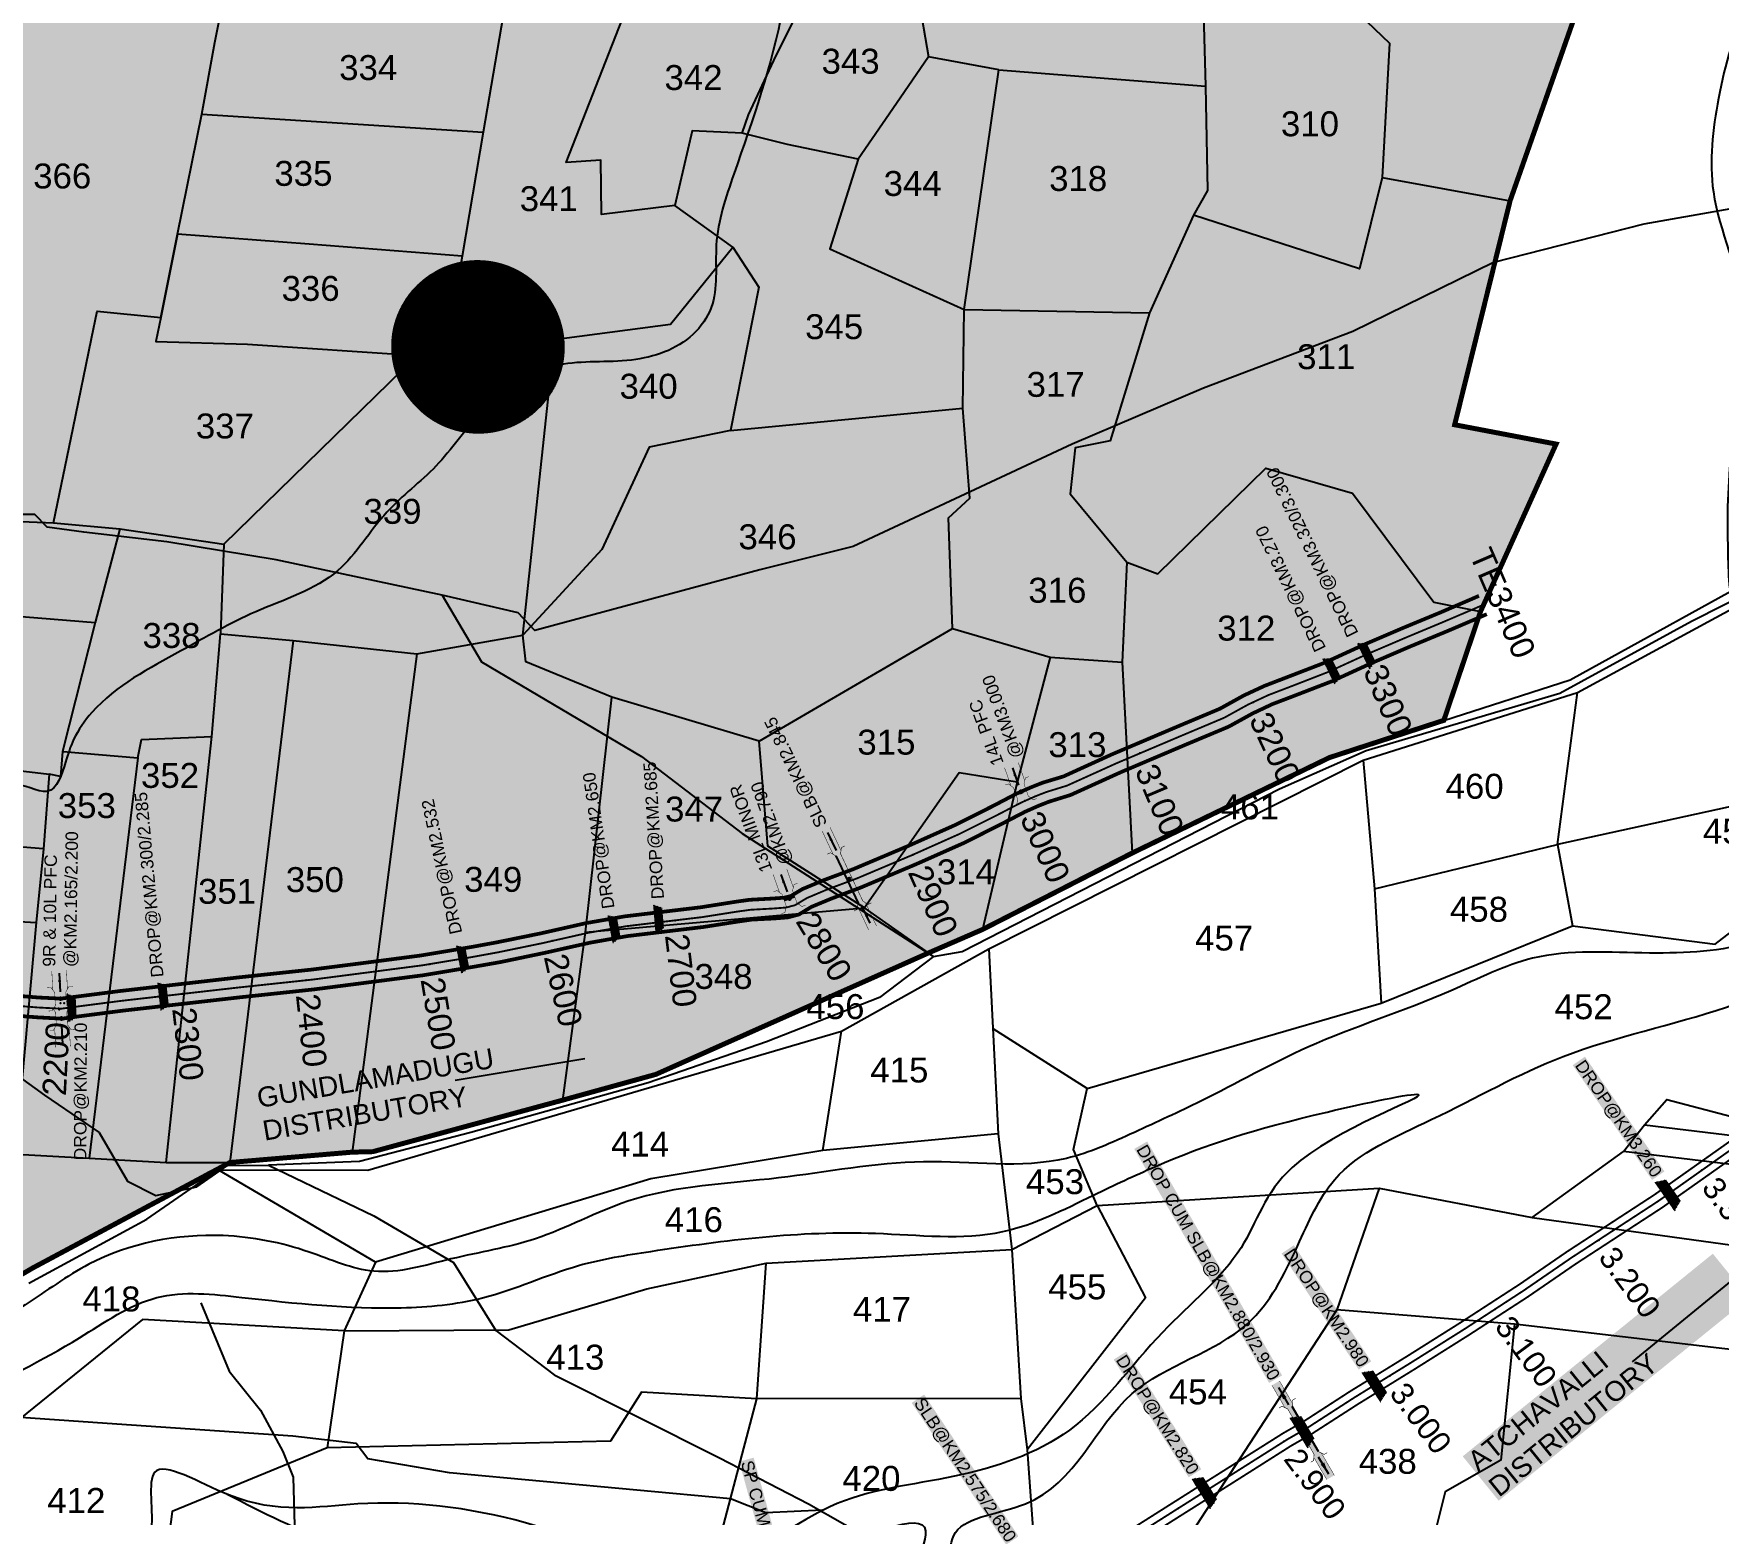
# Model space of a CAD drawing. Header units: inches. Extents: x 200003 to 248779, y 1594258 to 1607376.
# Drawn here: x 205901 to 207252, y 1600941 to 1602129 of the extents above; entities that cross this region are included whole.
import ezdxf
from ezdxf.enums import TextEntityAlignment as Align

# ---------------------------------------------------------------- set-up
doc = ezdxf.new("R2010")
doc.units = ezdxf.units.IN
doc.header["$LTSCALE"] = 15
doc.header["$MEASUREMENT"] = 0
doc.linetypes.add('ACAD_ISO02W100', pattern=[15, 12, -3])
doc.linetypes.add('HIDDEN2', pattern=[0.1875, 0.125, -0.0625])
for name, color, linetype in [('CANAL1', 7, 'Continuous'), ('CSMark', 72, 'Continuous'), ('PLOTS', 7, 'Continuous'), ('PLOTS NO', 7, 'Continuous'), ('RE REMARKS', 7, 'Continuous'), ('ROADS', 1, 'Continuous'), ('STREAMS', 4, 'Continuous'), ('STRUCTURE', 5, 'Continuous'), ('text2', 7, 'Continuous'), ('WUA-14', 3, 'Continuous')]:
    doc.layers.add(name, color=color, linetype=linetype)
doc.styles.get("Standard").update_dxf_attribs({"font": 'arial.ttf'})
doc.dimstyles.get("Standard").update_dxf_attribs({"dimtxt": 0.18, "dimasz": 0.18, "dimexe": 0.18, "dimexo": 0.0625, "dimgap": 0.09, "dimtad": 0, "dimtih": 1, "dimtoh": 1, "dimdec": 4, "dimzin": 0, "dimdsep": 46, "dimtxsty": 'Standard', "dimcen": 0.09, "dimadec": 0, "dimazin": 0, "dimtfac": 1, "dimtdec": 4, "dimtofl": 0, "dimtmove": 0, "dimatfit": 3, "dimfxl": 1, "dimtolj": 1, "dimtzin": 0, "dimarcsym": 0})

# ---------------------------------------------------------------- blocks, each defined once
blk = doc.blocks.new('DROP')
h = blk.add_hatch()
h.set_pattern_fill('ANSI31', color=1, scale=10, angle=45)
h.set_pattern_definition([(90, (-324.4107, -25.7687), (-1.25, 0), [])])
h.paths.add_polyline_path([(-9.9, -4.3), (-13.8, 4.1), (13.8, 4.1), (10.2, -4.3)])
at = {"layer": 'STRUCTURE', "color": 5, "const_width": 0.49}
blk.add_lwpolyline([(-9.9, -4.3), (-13.8, 4.1), (13.8, 4.1), (10.2, -4.3), (-9.9, -4.3)], dxfattribs=at)
at = {"layer": 'STRUCTURE', "color": 5}
blk.add_circle((0, 0), 1.33, dxfattribs=at)
blk = doc.blocks.new('OT')
at = {"layer": 'STRUCTURE', "color": 190}
for points, const_width in [([(769775.2, 1706601.8), (769775.2, 1706597.8), (769769.2, 1706593.8), (769761.8, 1706593.8), (769754.4, 1706593.8), (769748.4, 1706597.8), (769748.4, 1706601.8)], 0.5), ([(769751.4, 1706595.8), (769729.4, 1706595.8)], 0.5), ([(769761.8, 1706593.8), (769761.8, 1706581)], 2.5), ([(769751.4, 1706579), (769729.4, 1706579)], 0.5), ([(769748.4, 1706573), (769748.4, 1706577), (769754.4, 1706581), (769761.8, 1706581), (769761.8, 1706581), (769761.8, 1706581), (769769.2, 1706581), (769775.2, 1706577), (769775.2, 1706573)], 0.5)]:
    blk.add_lwpolyline(points, dxfattribs=dict(at, const_width=const_width))
at = {"layer": 'STRUCTURE', "color": 0}
blk.add_circle((769761.8, 1706587.4), 1.87, dxfattribs=at)
blk.add_leader([(769732.6, 1706587.4), (769753.8, 1706587.4)], dimstyle='Standard', override={"dimasz": 10, "dimgap": 0.09, "dimtad": 0}, dxfattribs=at)
blk = doc.blocks.new('SLB')
at = {"layer": 'STRUCTURE'}
h = blk.add_hatch(dxfattribs=at)
h.set_pattern_fill('DOTS', color=6, scale=20, angle=320.3722, style=0)
h.set_pattern_definition([(320.372247934, (-159.4327, -72.9564), (1.2786241598, 0.5641323054), [0, -1.25])])
h.paths.add_polyline_path([(769699.5, 1706871.1), (769699.5, 1706861.1), (769729.1, 1706861.1), (769732.1, 1706863.1), (769792.1, 1706863.1), (769795.1, 1706861.1), (769824.7, 1706861.1), (769824.7, 1706871.1), (769795.1, 1706871.1), (769792.1, 1706869.1), (769732.1, 1706869.1), (769729.1, 1706871.1)])
at = {"layer": 'STRUCTURE', "color": 6, "linetype": 'ACAD_ISO02W100', "ltscale": 0.5, "const_width": 0.5}
for points in [[(769699.5, 1706871.1), (769729.1, 1706871.1)], [(769795.1, 1706871.1), (769824.7, 1706871.1)], [(769699.5, 1706861.1), (769729.1, 1706861.1)], [(769795.1, 1706861.1), (769824.7, 1706861.1)]]:
    blk.add_lwpolyline(points, dxfattribs=at)
at = {"layer": 'STRUCTURE', "color": 6, "const_width": 0.628}
for points in [[(769726.1, 1706877.1), (769726.1, 1706873.1), (769732.1, 1706869.1), (769792.1, 1706869.1), (769798.1, 1706873.1), (769798.1, 1706877.1)], [(769726.1, 1706855.1), (769726.1, 1706859.1), (769732.1, 1706863.1), (769792.1, 1706863.1), (769798.1, 1706859.1), (769798.1, 1706855.1)]]:
    blk.add_lwpolyline(points, dxfattribs=at)
at = {"layer": 'STRUCTURE', "color": 6}
blk.add_lwpolyline([(769732.1, 1706863.1), (769792.1, 1706863.1)], dxfattribs=at)
blk.add_lwpolyline([(769732.1, 1706863.1), (769792.1, 1706863.1)], dxfattribs=at)
at = {"layer": 'STRUCTURE', "color": 0}
blk.add_circle((769762.1, 1706866.1), 1.24, dxfattribs=at)
for points in [[(769703.8, 1706866), (769726.7, 1706866)], [(769818.6, 1706865.8), (769795.7, 1706865.8)]]:
    blk.add_leader(points, dimstyle='Standard', override={"dimasz": 10, "dimgap": 0.09, "dimtad": 0}, dxfattribs=at)
blk = doc.blocks.new('1SLB')
at = {"layer": 'STRUCTURE'}
h = blk.add_hatch(dxfattribs=at)
h.set_pattern_fill('DOTS', color=6, scale=14, angle=320.3722, style=0)
h.set_pattern_definition([(320.372247934, (-538945.0768, -1194857.3203), (0.89503691186, 0.39489261377), [0, -0.875])])
h.paths.add_polyline_path([(-43.8, 3.5), (-43.8, -3.5), (-23.1, -3.5), (-21, -2.1), (21, -2.1), (23.1, -3.5), (43.8, -3.5), (43.8, 3.5), (23.1, 3.5), (21, 2.1), (-21, 2.1), (-23.1, 3.5)])
at = {"layer": 'STRUCTURE', "color": 6, "linetype": 'ACAD_ISO02W100', "ltscale": 0.5, "const_width": 0.35}
for points in [[(-43.8, 3.5), (-23.1, 3.5)], [(23.1, 3.5), (43.8, 3.5)], [(-43.8, -3.5), (-23.1, -3.5)], [(23.1, -3.5), (43.8, -3.5)]]:
    blk.add_lwpolyline(points, dxfattribs=at)
at = {"layer": 'STRUCTURE', "color": 6, "const_width": 0.44}
for points in [[(-25.2, 7.7), (-25.2, 4.9), (-21, 2.1), (21, 2.1), (25.2, 4.9), (25.2, 7.7)], [(-25.2, -7.7), (-25.2, -4.9), (-21, -2.1), (21, -2.1), (25.2, -4.9), (25.2, -7.7)]]:
    blk.add_lwpolyline(points, dxfattribs=at)
at = {"layer": 'STRUCTURE', "color": 6}
blk.add_lwpolyline([(-21, -2.1), (21, -2.1)], dxfattribs=at)
blk.add_lwpolyline([(-21, -2.1), (21, -2.1)], dxfattribs=at)
at = {"layer": 'STRUCTURE', "color": 0}
blk.add_circle((0, 0), 0.871, dxfattribs=at)
for points in [[(-40.8, 0), (-24.8, 0)], [(39.6, -0.2), (23.5, -0.2)]]:
    blk.add_leader(points, dimstyle='Standard', override={"dimasz": 10, "dimgap": 0.09, "dimtad": 0}, dxfattribs=at)

msp = doc.modelspace()

# ---------------------------------------------------------------- hatches: boundary and pattern name
at = {"layer": 'PLOTS NO', "true_color": 0xa953a0}
h = msp.add_hatch(dxfattribs=at)
h.set_pattern_fill('ANSI31', color=215)
h.set_pattern_definition([(45, (0, 0), (-0.088388347648, 0.088388347648), [])])
h.paths.add_polyline_path([(205229.5, 1601130.8), (205244.8, 1601204.1), (205250.6, 1601243.8), (205258.6, 1601295.7), (205265.1, 1601319.7), (205287.1, 1601336), (205320.6, 1601354.6), (205345, 1601365.4), (205364.7, 1601372.4), (205395, 1601361.9), (205437.4, 1601349), (205432.5, 1601338.9), (205489.4, 1601345.6), (205495.9, 1601423.2), (205515.7, 1601510.9), (205402.2, 1601546.9), (205404.7, 1601582.8), (205405.3, 1601605.7), (205405.4, 1601625.9), (205399.6, 1601627.2), (205308.8, 1601647.1), (205382, 1601932.3), (205404.1, 1602012.4), (205424.3, 1602033), (205429.5, 1602045), (205437.8, 1602055), (205449.5, 1602066.2), (205455.5, 1602078.2), (205459.4, 1602096.2), (205466.5, 1602112.2), (205476.9, 1602127.4), (205487.5, 1602142.2), (205492.2, 1602155.8), (205500.9, 1602180.6), (205515.6, 1602200.4), (205559.5, 1602216.4), (205605, 1602223.5), (205654, 1602238.3), (205695.9, 1602226.1), (205751.8, 1602239.6), (205781.7, 1602242.7), (205834.3, 1602273.6), (205919.9, 1602314.3), (206080.1, 1602316.4), (206085.6, 1602330.4), (206180.1, 1602332.4), (206213.2, 1602384), (206237.7, 1602424.7), (206195.4, 1602462.3), (206185.3, 1602547.2), (206223, 1602601.3), (206238.3, 1602606.2), (206297.1, 1602599.3), (206290.6, 1602432.2), (206426.1, 1602422.9), (206446.6, 1602472.7), (206503.4, 1602469.4), (206646.8, 1602512.6), (206655.5, 1602511.3), (206647.1, 1602383.4), (206556.3, 1602324.2), (206603.6, 1602256.1), (206803.1, 1602344), (206884.9, 1602475), (207049.3, 1602480), (207100.5, 1602471.2), (207249.8, 1602458.4), (207249.8, 1602376.6), (207243.4, 1602375.5), (207182.8, 1602339.2), (207168.7, 1602232.7), (207085.3, 1601994.9), (207040.8, 1601815.1), (207122.2, 1601799.6), (207061.6, 1601665.3), (207032.1, 1601577.9), (206940.5, 1601548.1), (206782, 1601471.4), (206662, 1601410.1), (206618.7, 1601391.3), (206399.8, 1601293.8), (206325.3, 1601273.2), (206172.8, 1601231.8), (206156.2, 1601231.4), (206058.1, 1601223.1), (205899.9, 1601138.5), (205774.2, 1601065.1), (205579.3, 1601075.1), (205441.1, 1601082.3), (205275.2, 1601121.9)])
at = {"layer": 'text2'}
h = msp.add_hatch(dxfattribs=at)
h.set_pattern_fill('ANSI31', color=5)
h.set_pattern_definition([(45, (15393.72327, -10800.95875), (-0.088388347648, 0.088388347648), [])])
edge = h.paths.add_edge_path()
edge.add_arc((206257.2, 1601877.7), 69.1, 0, 360)
h.paths.add_polyline_path([(206178.5, 1601846.6), (206335.8, 1601846.6), (206335.8, 1601908.7), (206178.5, 1601908.7)], flags=9)

# ---------------------------------------------------------------- linework, layer by layer
at = {"layer": 'CANAL1', "color": 200}
for points, const_width in [([(205790.7, 1601364.8), (205904.2, 1601355.5), (205922.3, 1601354.6), (205936.5, 1601356.4), (205969.9, 1601360.7), (206063.8, 1601371.5), (206123.7, 1601377.9), (206164.5, 1601383.1), (206211.2, 1601389.2), (206251.7, 1601396), (206271.9, 1601399.7), (206307.2, 1601406.9), (206343.9, 1601415.2), (206374.8, 1601420.6), (206435.9, 1601427.9), (206463.7, 1601432.3), (206475.1, 1601433.9), (206493.4, 1601434.9), (206503.1, 1601435.6), (206508.3, 1601437), (206517.4, 1601442.5), (206534.7, 1601449.7), (206558.5, 1601458.6), (206602.3, 1601477.1), (206640.4, 1601494.1), (206670.4, 1601509.2), (206689.3, 1601519.1), (206701.2, 1601524.3), (206710.3, 1601527.9), (206726.9, 1601532.9), (206766, 1601550.7), (206818.1, 1601572.8), (206852.4, 1601587.2), (206871.5, 1601597.8), (206888.3, 1601605.6), (206908.1, 1601613.2), (206936.1, 1601624), (206967.3, 1601638.3), (206999, 1601651.9), (207029.2, 1601664.4), (207052.5, 1601674.4), (207060.3, 1601677.8)], 3), ([(205789.3, 1601348.9), (205903.1, 1601339.6), (205923, 1601338.5), (205938.6, 1601340.6), (205971.8, 1601344.9), (206065.6, 1601355.6), (206125.5, 1601362), (206166.6, 1601367.3), (206213.5, 1601373.4), (206254.5, 1601380.3), (206275, 1601383.9), (206310.5, 1601391.3), (206347.1, 1601399.5), (206377.1, 1601404.8), (206438.1, 1601412.1), (206466.1, 1601416.5), (206476.6, 1601418), (206494.5, 1601418.9), (206505.8, 1601419.8), (206514.6, 1601422.1), (206524.6, 1601428.2), (206540.5, 1601434.8), (206564.4, 1601443.8), (206608.7, 1601462.5), (206647.2, 1601479.6), (206677.7, 1601495), (206696.2, 1601504.6), (206707.3, 1601509.5), (206715.5, 1601512.7), (206732.6, 1601518), (206772.5, 1601536.1), (206824.3, 1601558.1), (206859.4, 1601572.8), (206878.8, 1601583.5), (206894.5, 1601590.9), (206913.9, 1601598.3), (206942.4, 1601609.3), (206973.8, 1601623.7), (207005.2, 1601637.2), (207035.4, 1601649.7), (207058.8, 1601659.7), (207066.6, 1601663.1)], 3), ([(206775.5, 1600925.2), (206844.7, 1600969), (206903.4, 1601006), (206918.8, 1601014.8), (206956.8, 1601039.4), (207002.1, 1601067.3), (207046.1, 1601095), (207093.1, 1601125.5), (207130.9, 1601151.5), (207200.9, 1601197.1), (207297.4, 1601265.4)], 1.5), ([(206781.9, 1600915.1), (206851.2, 1600958.8), (206909.6, 1600995.8), (206925, 1601004.6), (206963.2, 1601029.2), (207008.4, 1601057.1), (207052.6, 1601084.9), (207099.8, 1601115.5), (207137.6, 1601141.5), (207207.7, 1601187.2), (207304.3, 1601255.5)], 1.5)]:
    msp.add_lwpolyline(points, dxfattribs=dict(at, const_width=const_width))
at = {"layer": 'CANAL1', "color": 1, "linetype": 'HIDDEN2', "ltscale": 4, "const_width": 1.5}
for points in [[(205790, 1601356.9), (205903.6, 1601347.5), (205922.6, 1601346.5), (205937.5, 1601348.5), (205970.8, 1601352.8), (206064.7, 1601363.5), (206124.6, 1601369.9), (206165.6, 1601375.2), (206212.3, 1601381.3), (206253.1, 1601388.1), (206273.4, 1601391.8), (206308.8, 1601399.1), (206345.5, 1601407.4), (206376, 1601412.7), (206437, 1601420), (206464.9, 1601424.4), (206475.9, 1601425.9), (206494, 1601426.9), (206504.4, 1601427.7), (206511.5, 1601429.6), (206521, 1601435.3), (206537.6, 1601442.3), (206561.5, 1601451.2), (206605.5, 1601469.8), (206643.8, 1601486.9), (206674.1, 1601502.1), (206692.8, 1601511.8), (206704.2, 1601516.9), (206712.9, 1601520.3), (206729.7, 1601525.5), (206769.3, 1601543.4), (206821.2, 1601565.4), (206855.9, 1601580), (206875.1, 1601590.6), (206891.4, 1601598.2), (206911, 1601605.7), (206939.3, 1601616.7), (206970.5, 1601631), (207002.1, 1601644.5), (207032.3, 1601657.1), (207055.7, 1601667.1), (207063.5, 1601670.5)], [(206778.7, 1600920.1), (206848, 1600963.9), (206906.5, 1601000.9), (206921.9, 1601009.7), (206960, 1601034.3), (207005.3, 1601062.2), (207049.4, 1601089.9), (207096.4, 1601120.5), (207134.2, 1601146.5), (207204.3, 1601192.2), (207300.8, 1601260.5)]]:
    msp.add_lwpolyline(points, dxfattribs=at)
at = {"layer": 'PLOTS'}
for points in [[(206777.8, 1601704.9), (206802.5, 1601695.5), (206889.3, 1601780.2), (206958.9, 1601760.1), (207024.1, 1601672.7), (207061.6, 1601665.3), (207122.2, 1601799.6), (207040.8, 1601815.1), (207085.3, 1601994.9), (207168.7, 1602232.7), (207182.8, 1602339.2), (207243.4, 1602375.5), (207249.8, 1602376.6), (207249.8, 1602458.4), (207100.5, 1602471.2), (207049.3, 1602480), (206884.9, 1602475), (206809.1, 1602498.4), (206803.9, 1602500.7)], [(206803.1, 1602344), (206832, 1602269.4), (206838.2, 1602183.5), (206840.8, 1602086.8), (206842.4, 1602003.1), (206831.2, 1601983.3), (206796, 1601905), (206764.4, 1601802.1), (206736.4, 1601796.6), (206732.4, 1601759.7), (206777.8, 1601704.9), (206774, 1601624.6), (206782, 1601471.4), (206940.5, 1601548.1), (207032.1, 1601577.9), (207133.4, 1601610.3), (207301.1, 1601702.9)], [(206035.5, 1602064.2), (206045.8, 1602121.9), (206053.3, 1602159.7), (206277.2, 1602143.5), (206277.3, 1602211.8), (206282.9, 1602238), (206072, 1602249.3), (206062, 1602212.5), (206126.4, 1602211.9), (206187.7, 1602211.3), (206256.3, 1602211.8), (206277.3, 1602211.8), (206319.1, 1602226.7), (206354.1, 1602229.7), (206404, 1602267.8), (206447.2, 1602264.3), (206435.6, 1602226.6), (206373, 1602140.7)], [(206603.6, 1602256.1), (206598.7, 1602220.9), (206610.2, 1602158.7), (206618.7, 1602110.3), (206592.9, 1602072.9), (206562.2, 1602028.2), (206505.4, 1602039.9), (206469, 1602049.1), (206474.2, 1602063.9), (206494.6, 1602107.5), (206511, 1602140.9)], [(206945.6, 1602162.6), (206988.6, 1602121.2), (206982.7, 1602013.5), (206964.4, 1601940.2), (206831.2, 1601983.3)], [(205812.1, 1601740.7), (205916.6, 1601736.3), (205932.2, 1601812.6), (205946.9, 1601884.3), (205951.4, 1601906.3), (206002.6, 1601901.2), (205998.7, 1601881.9), (206072.2, 1601879.8), (206208.4, 1601870.7), (206231, 1601871.9), (206411.6, 1601895.9), (206461.5, 1601957.5), (206415, 1601991.1), (206356.1, 1601983.9), (206355.6, 1602027.3), (206327.9, 1602025.4), (206373, 1602140.7), (206277.2, 1602143.5), (206261.2, 1602049.9), (206244.5, 1601950.4), (206231, 1601871.9)], [(206675.1, 1602099.8), (206618.7, 1602110.3)], [(206482.6, 1601561.2), (206637.9, 1601651.6), (206634.7, 1601740.4), (206651.8, 1601756.3), (206646.1, 1601828.3), (206647.2, 1601907.5), (206675.1, 1602099.8), (206840.8, 1602086.8)], [(206244.5, 1601950.4), (206121.7, 1601959.9), (206016.1, 1601968.1), (206002.6, 1601901.2), (206016.1, 1601968.1), (206035.5, 1602064.2), (206261.2, 1602049.9)], [(206469, 1602049.1), (206429, 1602051), (206415, 1601991.1)], [(206562.2, 1602028.2), (206539.5, 1601956.2), (206647.2, 1601907.5), (206796, 1601905)], [(206982.7, 1602013.5), (207085.3, 1601994.9)], [(206461.5, 1601957.5), (206482.4, 1601925.4), (206459.8, 1601810.6), (206394.4, 1601797.1), (206356.4, 1601715), (206293.2, 1601646.2)], [(206053.2, 1601719.2), (206050.5, 1601647.3), (206108.7, 1601641.9), (206207.9, 1601631.2), (206293.2, 1601646.2), (206318.5, 1601882.9)], [(205969.6, 1601731.5), (206053.2, 1601719.2), (206208.4, 1601870.7)], [(206459.8, 1601810.6), (206646.1, 1601828.3)], [(205908.4, 1601474.9), (205744.3, 1601487.9), (205743.8, 1601512.9), (205745.5, 1601554.5), (205745.7, 1601572.5), (205745, 1601664), (205745.7, 1601673), (205747.3, 1601692.4), (205756, 1601741.3), (205762.7, 1601789.8), (205739.1, 1601796.2), (205745.8, 1601805)], [(205916.6, 1601736.3), (205969.6, 1601731.5), (205950, 1601656.4), (205923.6, 1601552.8), (205922, 1601532.8), (205913, 1601534.7), (205908.4, 1601474.9), (205902.5, 1601415.7), (205891.1, 1601287.9), (205882, 1601283.8), (205877.1, 1601230.4), (205945.1, 1601226.7), (206006.8, 1601223), (206058.1, 1601223.1), (206048.7, 1601217.2)], [(205896.7, 1601126.3), (205991.3, 1601177.7), (206048.7, 1601217.2), (206168.6, 1601217), (206548.7, 1601328.4), (206667, 1601394.6), (206967.5, 1601546), (207139.3, 1601600.3), (207317, 1601696.6)], [(205745.7, 1601673), (205950, 1601656.4)], [(207061.6, 1601665.3), (207032.1, 1601577.9)], [(206637.9, 1601651.6), (206716.2, 1601628.6), (206774, 1601624.6)], [(205924.1, 1601553), (205984.1, 1601547.8), (205987, 1601562.4), (206043.5, 1601565), (206050.5, 1601647.3)], [(206058.1, 1601223.1), (206156.2, 1601231.4), (206172.8, 1601231.8), (206325.3, 1601273.2), (206399.8, 1601293.8), (206618.7, 1601391.3), (206567.3, 1601427.5), (206489.6, 1601477), (206482.6, 1601561.2), (206364.4, 1601596.6), (206295.5, 1601624.9), (206293.2, 1601646.2)], [(206108.7, 1601641.9), (206058.1, 1601223.1)], [(206207.9, 1601631.2), (206156.2, 1601231.4)], [(206716.2, 1601628.6), (206689.7, 1601528.3), (206643.1, 1601535.9), (206567.3, 1601427.5)], [(206325.3, 1601273.2), (206343.3, 1601407.9), (206364.4, 1601596.6)], [(206745.9, 1601282.6), (206981.7, 1601350.9), (207135.3, 1601413), (207249.8, 1601398.4), (207367, 1601488.4), (207345.9, 1601527), (207123.2, 1601478.3), (207139.3, 1601600.3)], [(206006.8, 1601223), (206043.5, 1601565)], [(205745.5, 1601554.5), (205913, 1601534.7)], [(205984.1, 1601547.8), (205945.1, 1601226.7)], [(206967.5, 1601546), (206976.6, 1601442.6), (206981.7, 1601350.9)], [(206689.7, 1601528.3), (206662, 1601410.1), (206618.7, 1601391.3)], [(206976.6, 1601442.6), (207123.2, 1601478.3), (207135.3, 1601413)], [(206662, 1601410.1), (206782, 1601471.4)], [(205738.5, 1601425.2), (205902.5, 1601415.7)], [(206343.3, 1601407.9), (206567.3, 1601427.5)], [(207103.1, 1601178.9), (207176.2, 1601232), (207193.2, 1601253.3), (207211.1, 1601273.6), (207268, 1601258.6), (207290, 1601272.6), (207474.4, 1601408.2)], [(206667, 1601394.6), (206674.5, 1601246), (206685.4, 1601153.3), (206692.7, 1601033.7), (206697.7, 1600992.6), (206707.6, 1600855.6), (206723.8, 1600721.8), (206650.1, 1600548.2), (206630.2, 1600475.8), (206623.3, 1600454.7), (206535.8, 1600282.1), (206478, 1600167)], [(205310.9, 1601391.2), (205304.3, 1601341.4), (205275.2, 1601121.9), (205441.1, 1601082.3), (205579.3, 1601075.1), (205774.2, 1601065.1), (205899.9, 1601138.5), (206041.1, 1601215.6), (206058.1, 1601223.1)], [(206149.8, 1601088.1), (206281.9, 1601088.9), (206392.5, 1601121.8), (206488.3, 1601142.4), (206685.4, 1601153.3), (206753.8, 1601188.7), (206735, 1601233.5), (206745.9, 1601282.6), (206670.6, 1601330.3)], [(206533.9, 1601232.8), (206548.7, 1601328.4)], [(206674.5, 1601246), (206533.9, 1601232.8), (206395.9, 1601210.1), (206174.8, 1601143), (206048.7, 1601217.2)], [(207193.2, 1601253.3), (207555.8, 1601209.4)], [(207562, 1601185.4), (207176.2, 1601232)], [(206980.1, 1601202.5), (206946.2, 1601104.9), (206829.6, 1600925.8), (206723.8, 1600721.8)], [(206753.8, 1601188.7), (206980.1, 1601202.5), (207103.1, 1601178.9), (207383.8, 1601140.2), (207553, 1601121)], [(206753.8, 1601188.7), (206792.6, 1601114.5), (206697.7, 1600992.6)], [(206174.8, 1601143), (206149.8, 1601088.1), (205987.9, 1601097), (205818.8, 1600960.5)], [(206389.4, 1600633.5), (206420.1, 1600802.9), (206480.9, 1601033.4), (206488.3, 1601142.4)], [(207512.9, 1601043.5), (207088.9, 1601093.3), (206946.2, 1601104.9)], [(206149.8, 1601088.1), (206136.2, 1600994.2)], [(207088.9, 1601093.3), (207077.8, 1600984.3), (207033.3, 1600958.9), (207014.4, 1600883.8), (206950.7, 1600762.8), (206912.5, 1600699)], [(206692.7, 1601033.7), (206480.9, 1601033.4), (206388.3, 1601038.9), (206363.3, 1600999.4), (206136.2, 1600994.2), (206011.7, 1600943.1), (205993.2, 1600799.9), (205857.3, 1600684.6), (205834.1, 1600567.1)]]:
    msp.add_lwpolyline(points, dxfattribs=at)
at = {"layer": 'ROADS'}
for points in [[(207392.8, 1602011.4), (207192.6, 1601976.1), (207072, 1601945.2), (206959.1, 1601889.9), (206839.2, 1601844.5), (206733.9, 1601799.5), (206558.1, 1601717.4), (206483.2, 1601698.6), (206302.8, 1601649.9), (206289.2, 1601664.2), (206228.3, 1601678.3), (206095.1, 1601706.7), (206007.5, 1601721.2), (205940.9, 1601728.8), (205911.4, 1601732.9), (205901.4, 1601743), (205865.2, 1601743)], [(206228.3, 1601678.3), (206260, 1601624.8), (206388.2, 1601548.8), (206469, 1601487), (206622.7, 1601388.4), (206645.5, 1601392.4), (206900.3, 1601523), (206969.9, 1601553.6), (207125.1, 1601599.7), (207230.9, 1601657.4), (207362.1, 1601723.8), (207534.8, 1601762.6), (207884.5, 1601832.9), (207939, 1601844.3), (208106.3, 1601981.2)], [(206622.7, 1601388.4), (206579.4, 1601355.6), (206488.6, 1601319.9), (206393.7, 1601287.1), (206251.3, 1601247.1), (206161.9, 1601224), (206089, 1601221)], [(205832.5, 1601332.5), (205909.2, 1601277.2), (205953.2, 1601247.3), (205975.8, 1601208.2), (205998.5, 1601196.6), (206031.4, 1601203.6), (206056.1, 1601220.8), (206089, 1601221), (206173.5, 1601180.2), (206237.5, 1601142.8), (206271.3, 1601088.3), (206318.2, 1601052.7), (206450.9, 1600986), (206522.4, 1600949.3), (206668.2, 1600866.2)], [(206034.7, 1601110.6), (206057.4, 1601055.7), (206082.7, 1601024.4), (206100.5, 1600991.2), (206108.8, 1600970.6), (206110.4, 1600912.5), (206134.3, 1600822.5), (206165.5, 1600763.6), (206215.4, 1600660.8), (206253.9, 1600593.4), (206298.7, 1600544.5), (206373.3, 1600465.1), (206406.1, 1600431.3), (206425.4, 1600388.6), (206475.7, 1600334), (206528.9, 1600286), (206555.3, 1600256.2), (206668, 1600107.5), (206684.8, 1600083.3)], [(206533.5, 1600944), (206488.1, 1600941.9), (206459.8, 1600953.1), (206234.3, 1600974.2), (206168.7, 1600985.2), (206159.3, 1600997.7), (206108.5, 1601003.5), (205967.3, 1601013.1), (205839.9, 1601022), (205781.1, 1601022), (205741.7, 1601015.8), (205682, 1600957.5), (205620.9, 1600917.2), (205527.4, 1600861.1), (205495.3, 1600838), (205437.9, 1600787), (205395.9, 1600767.9), (205332, 1600742), (205185.8, 1600713.7), (205148.9, 1600707.3)]]:
    msp.add_lwpolyline(points, dxfattribs=at)
at = {"layer": 'STREAMS'}
msp.add_open_spline([(205405.1, 1602020.8), (205406.8, 1602022), (205417.1, 1602030.9), (205424.7, 1602053.5), (205451.8, 1602071.8), (205453.1, 1602111.3), (205494.7, 1602144.9), (205496.4, 1602204.4), (205544.4, 1602240.7), (205605.1, 1602245.6), (205676.8, 1602244), (205746.5, 1602255.4), (205804.7, 1602283.4), (205857, 1602303.1), (205902.6, 1602347.2), (205972.1, 1602353.6), (206039.5, 1602378.4), (206096.7, 1602382.3), (206140.7, 1602397.3), (206160.1, 1602443.7), (206166.4, 1602496.6), (206182.6, 1602549.2), (206192.2, 1602607.8), (206263.8, 1602619.5), (206330.7, 1602618.2), (206401.1, 1602609.3), (206475.7, 1602631.7), (206536, 1602624.6), (206608.1, 1602620.6), (206660.4, 1602672.9), (206666.7, 1602769.6), (206782.8, 1602786.9), (206841.6, 1602865.8), (206885.6, 1602964.3), (206975.7, 1602987.4), (207075.3, 1603043), (207195.3, 1603000.5), (207323.7, 1602989.3), (207407.3, 1602960.2), (207479.2, 1602930.2), (207456.4, 1602841.3), (207420.6, 1602770.1), (207414.6, 1602687.9), (207360, 1602626.8), (207250.6, 1602649.1), (207137.8, 1602652.9), (206990.5, 1602686.4), (206928.4, 1602590.6), (206842.4, 1602563.2), (206837.1, 1602497), (206822.6, 1602452.7), (206818.7, 1602416.3), (206812.7, 1602363.4), (206718.9, 1602334.9), (206639.4, 1602293.1), (206561.3, 1602254.8), (206510.4, 1602208.9), (206498.9, 1602119.8), (206471, 1602041.9), (206444.1, 1601963), (206451.4, 1601915.5), (206425.3, 1601878.2), (206378.6, 1601862.6), (206315.9, 1601869.8), (206259.7, 1601831.2), (206226.2, 1601780.1), (206179.4, 1601746.2), (206147.1, 1601688.7), (206078.7, 1601668), (206013.9, 1601630.2), (205958.8, 1601602.1), (205932.4, 1601564.7), (205925.7, 1601543), (205916, 1601510.6), (205882.8, 1601534.5), (205877.9, 1601515.7), (205875.9, 1601507.6)], degree=3, knots=[67.924069, 67.924069, 67.924069, 67.924069, 84.280917, 174.74873, 234.982302, 316.599832, 445.262259, 609.079715, 724.29822, 863.746027, 1062.014172, 1270.541591, 1387.781869, 1550.430334, 1690.684647, 1848.982297, 2059.479678, 2232.851487, 2283.467637, 2399.958627, 2575.421756, 2694.503273, 2825.174294, 2975.155576, 3167.026533, 3356.917512, 3497.578636, 3747.723747, 3811.385313, 4036.653137, 4211.330922, 4477.044423, 4764.327968, 4938.075265, 5264.356787, 5407.07892, 5787.473687, 6138.850524, 6386.87131, 6479.301235, 6674.148024, 6926.376782, 7134.828337, 7271.031554, 7486.65042, 7892.613012, 8202.217036, 8483.355739, 8670.99873, 8806.078015, 8940.06261, 9030.170699, 9083.671593, 9329.770698, 9634.394988, 9811.008315, 9986.195507, 10120.709067, 10470.871634, 10619.288974, 10745.66474, 10811.781252, 10946.369871, 11093.587643, 11280.000407, 11420.002193, 11556.21006, 11710.887697, 11896.504353, 12067.80119, 12286.624883, 12352.741394, 12401.305001, 12471.280516, 12538.7661, 12590.016864, 12590.016864, 12590.016864, 12590.016864], dxfattribs=at)
for points in [[(207756.1, 1602562.3), (207679, 1602551.6), (207600.3, 1602556.9), (207548.6, 1602561.7), (207520.8, 1602563.7), (207454.3, 1602556.6), (207423.2, 1602551.8), (207384.8, 1602536.6), (207332.3, 1602463.7), (207315.7, 1602410.7), (207322.2, 1602346.5), (207332.3, 1602306), (207332.9, 1602237), (207279.1, 1602154.8), (207252.5, 1602077), (207248.4, 1602002), (207273.2, 1601907.3), (207262.5, 1601790.1), (207260.1, 1601708.1), (207270.7, 1601654.3), (207287.9, 1601634.6), (207337.7, 1601568), (207360, 1601526.8), (207374.8, 1601504.8), (207336.1, 1601430.6), (207281.6, 1601400.4), (207197.1, 1601391.2), (207103.3, 1601387), (207037.8, 1601360.9), (206923, 1601315.6), (206837.1, 1601272.3), (206783.8, 1601247.3), (206729.3, 1601226.4), (206614.6, 1601223.6), (206498.3, 1601210.7), (206377.4, 1601192), (206303.2, 1601161.9), (206235.4, 1601145.7), (206173.5, 1601135.8), (206121.6, 1601151.2), (206052.6, 1601164.4), (205944.9, 1601141.5), (205893.8, 1601109), (205825.3, 1601065.6), (205783.3, 1601019.7), (205755.1, 1600955.3), (205735.9, 1600869.6), (205711.4, 1600768.1), (205679.7, 1600692.7), (205656.8, 1600654.8), (205590.1, 1600620), (205506.5, 1600588.5), (205390.5, 1600539.7), (205286.8, 1600496.1), (205203.7, 1600437.8), (205145.1, 1600407.6), (205100.5, 1600397.6)], [(205969.5, 1600290.7), (205998.5, 1600321.1), (206056.3, 1600340), (206093.5, 1600353.9), (206112.4, 1600365.5), (206149.7, 1600388.7), (206179.8, 1600399.1), (206265.8, 1600455.7), (206344.6, 1600522.7), (206419.2, 1600579.8), (206436.7, 1600640.2), (206469.4, 1600678.8), (206592, 1600762.9), (206639.3, 1600872), (206640.3, 1600926.1), (206696.4, 1600949.2), (206782, 1601037.6), (206874.8, 1601094), (206914.7, 1601156), (206944.5, 1601209.3), (207022, 1601257.5), (207127.9, 1601308.2), (207258.9, 1601347.8), (207334.5, 1601386.6), (207386, 1601424.4), (207417.2, 1601425.4), (207459.9, 1601399.2), (207477.1, 1601336.7), (207492.3, 1601315.4), (207519.1, 1601264.3), (207545.4, 1601243.6)], [(205702.1, 1600655.1), (205720.6, 1600717), (205730.7, 1600788.3), (205752.1, 1600834.8), (205779.6, 1600918.3), (205790.7, 1600977), (205845.2, 1601030.3), (205937.3, 1601082.4), (205999.4, 1601114.7), (206067.5, 1601114.9), (206195.5, 1601106.6), (206260.7, 1601114.5), (206337.8, 1601140.4), (206395.7, 1601151.8), (206576, 1601166.3), (206678.3, 1601167.7), (206751, 1601196.9), (206800.1, 1601219.7), (206938.5, 1601263.6), (207011.6, 1601277.7), (206910.5, 1601219.1), (206869.4, 1601154.7), (206806.5, 1601087), (206731.6, 1601008.3), (206639.5, 1600971.3), (206539.3, 1600946.8), (206464.3, 1600906.8), (206295.2, 1600934), (206160.6, 1600949.1), (206057, 1600956.4), (205997.7, 1600974.5), (205994.4, 1600925.1), (205972.9, 1600878.8), (205969.5, 1600827.7)], [(207526.1, 1601253.1), (207544.1, 1601220), (207550.9, 1601188.8), (207545.4, 1601161.8), (207545.1, 1601124.6), (207522.4, 1601089.5), (207511.7, 1601067.2), (207502.7, 1601051.4), (207473.1, 1601028.7), (207431.4, 1600978.8), (207411.7, 1600939), (207371.3, 1600888.7), (207327.5, 1600849), (207287.9, 1600828.8), (207239.7, 1600832.7), (207156.5, 1600846.6), (207094, 1600833), (207036.7, 1600794), (206970.3, 1600732.8), (206904.7, 1600700.9), (206849.2, 1600671.9), (206787, 1600625.4), (206753.8, 1600585.6), (206714, 1600553.4), (206692.1, 1600524.8), (206645.9, 1600498.1), (206614.5, 1600462.4), (206626.2, 1600451.2), (206612.5, 1600439.5), (206575.4, 1600427.4), (206536.1, 1600366), (206487.3, 1600315.5), (206451.1, 1600278.2), (206407.3, 1600240.3), (206359.3, 1600208.3), (206345.2, 1600204.9), (206316.8, 1600191.6)], [(206055.9, 1600957), (206142.7, 1600917.5), (206251.9, 1600890.8), (206321.2, 1600871.5), (206379.4, 1600861), (206440.4, 1600867.1), (206532.5, 1600905.8), (206616.2, 1600927.5), (206607.1, 1600892.9), (206603.2, 1600845.3), (206561.4, 1600769.4), (206500.3, 1600715.2), (206420.9, 1600641.7), (206370.9, 1600572.7), (206305, 1600511.8), (206285.4, 1600484.9), (206249.3, 1600464), (206209.8, 1600446.6), (206152.8, 1600415.7), (206115, 1600386.6), (206050, 1600354.8), (206007.5, 1600334.5), (205976.8, 1600324.7), (205968.4, 1600310.1), (205955.4, 1600292.6)]]:
    msp.add_spline(points, degree=3, dxfattribs=at)
at = {"layer": 'text2', "color": 2, "linetype": 'Continuous'}
for p in [(207063.5, 1601670.5), (206971.4, 1601631.4), (206879.3, 1601592.6), (206788.3, 1601551.5), (206696, 1601513.3), (206605.9, 1601470), (206513.9, 1601431), (206415.2, 1601417.4), (206316.7, 1601400.9), (206218.4, 1601382.3), (206119.3, 1601369.4), (206019.9, 1601358.4), (205920.6, 1601346.7), (207208, 1601205, 38), (206975, 1601049, 37), (206918, 1601011, 36), (206838, 1600964, 35)]:
    msp.add_point(p, dxfattribs=at)
at = {"layer": 'text2', "color": 3, "linetype": 'Continuous'}
for p in [(206969, 1601634, 34), (206941, 1601622, 33), (206555, 1601451, 32), (206507, 1601435, 31), (206366, 1601414, 29), (206402, 1601419, 30), (206244, 1601392, 28), (206004, 1601360, 27), (205921, 1601346, 25), (205922, 1601351, 24), (205925, 1601351, 26), (207239.2, 1601216.9), (207156.4, 1601160.9), (207073.2, 1601105.4), (206988.7, 1601052), (206903.8, 1600999.2), (206819.2, 1600945.8)]:
    msp.add_point(p, dxfattribs=at)
at = {"layer": 'WUA-14', "color": 17, "const_width": 4}
msp.add_lwpolyline([(207168.7, 1602232.7), (207085.3, 1601994.9), (207040.8, 1601815.1), (207122.2, 1601799.6), (207061.6, 1601665.3), (207032.1, 1601577.9), (206940.5, 1601548.1), (206782, 1601471.4), (206662, 1601410.1), (206618.7, 1601391.3), (206399.8, 1601293.8), (206325.3, 1601273.2), (206172.8, 1601231.8), (206156.2, 1601231.4), (206058.1, 1601223.1), (205899.9, 1601138.5), (205774.2, 1601065.1)], dxfattribs=at)
at = {"layer": 'WUA-14', "const_width": 3}
msp.add_lwpolyline([(207168.7, 1602232.7), (207085.3, 1601994.9), (207040.8, 1601815.1), (207122.2, 1601799.6), (207061.6, 1601665.3), (207032.1, 1601577.9), (206940.5, 1601548.1), (206782, 1601471.4), (206662, 1601410.1), (206618.7, 1601391.3), (206399.8, 1601293.8), (206325.3, 1601273.2), (206172.8, 1601231.8), (206156.2, 1601231.4), (206058.1, 1601223.1), (205899.9, 1601138.5), (205774.2, 1601065.1)], dxfattribs=at)

# ---------------------------------------------------------------- block references
for p, xscale, yscale, zscale, rotation in [((206970.5, 1601630.8, 34), 0.8000000000000002, 0.8000000000000002, 0.8000000000000002, 115.4180635975209), ((206942.5, 1601618.6, 33), 0.8000000000000002, 0.8000000000000002, 0.8000000000000002, 115.4180635975209), ((206366.5, 1601411, 29), 0.8, 0.8, 0.8, 100.528779829237), ((206402, 1601418.9, 30), 0.8, 0.8, 0.8, 94.78469284791055), ((206245, 1601386.7, 28), 0.8, 0.8, 0.8, 100.7322150965714), ((206004.5, 1601356.7, 27), 0.8, 0.8, 0.8, 96.5567799879087), ((205931, 1601347.4, 27), 0.8, 0.8, 0.8, 92.24900519654545)]:
    msp.add_blockref('DROP', p, dxfattribs=dict(xscale=xscale, yscale=yscale, zscale=zscale, rotation=rotation))
at = {"layer": 'STRUCTURE', "color": 0, "xscale": 0.7, "yscale": 0.7, "zscale": 0.7}
for name, p, rotation in [('OT', (-1099465.7, 1708231.8), 289.6073004542494), ('SLB', (-1103962.4, 1580295.8, 32), 295.1992350465194), ('OT', (-1099651.4, 1708146.2, 31), 289.6073004542494), ('OT', (-1015408.1, 2076527.7), 273.0187913302469), ('OT', (1427253.2, 1126165.4), 93.01879133024697)]:
    msp.add_blockref(name, p, dxfattribs=dict(at, rotation=rotation))
at = {"layer": 'text2', "color": 3, "linetype": 'Continuous'}
for name, p, rotation in [('DROP', (207212.7, 1601198.1), 124.6666669381216), ('DROP', (206977.2, 1601044.9), 122.3430251541336), ('1SLB', (206919.2, 1601008.2), 120.171833498203), ('DROP', (206919.2, 1601008.2), 120.171833498203), ('DROP', (206840.8, 1600959.4), 121.8184552875957)]:
    msp.add_blockref(name, p, dxfattribs=dict(at, rotation=rotation))

# ---------------------------------------------------------------- texts
at = {"layer": 'CSMark', "color": 1}
for s, height, rotation, p in [('TE3400', 19, 293.3517, (207061, 1601714.7)), ('3300', 19, 293.1597, (206975.8, 1601621.3)), ('3200', 19, 295.1302, (206884, 1601582.6)), ('3100', 19, 292.9728, (206792.6, 1601541.3)), ('3000', 19, 293.9036, (206700.4, 1601503.2)), ('2900', 19, 294.0205, (206610.4, 1601459.9)), ('2800', 19, 301.2235, (206519.6, 1601421.6)), ('2700', 19, 276.8196, (206416.5, 1601406.5)), ('2600', 19, 282.6541, (206319.1, 1601390.2)), ('2500', 19, 279.5667, (206220.3, 1601371.5)), ('2400', 19, 276.1012, (206120.4, 1601358.4)), ('2300', 19, 276.515, (206021.1, 1601347.5)), ('3.300', 18, 306.5525, (207245.5, 1601208.1)), ('3.200', 18, 306.5525, (207162.7, 1601152.2)), ('3.100', 18, 306.5525, (207079.5, 1601096.6)), ('3.000', 18, 306.5525, (206995, 1601043.2)), ('2.900', 18, 306.5525, (206910.1, 1600990.4))]:
    msp.add_text(s, height=height, rotation=rotation, dxfattribs=at).set_placement(p, align=Align.MIDDLE_LEFT)
msp.add_text('2200', height=19, rotation=87.0067, dxfattribs=at).set_placement((205920, 1601335.7), align=Align.MIDDLE_RIGHT)
at = {"layer": 'PLOTS NO'}
for s, p in [('334', (206169, 1602101.7)), ('343', (206556.1, 1602106.8)), ('342', (206430, 1602093.7)), ('310', (206924.7, 1602056.6)), ('366', (205923.5, 1602014.7)), ('335', (206117, 1602016.8)), ('344', (206605.9, 1602008.7)), ('318', (206738.7, 1602012.7)), ('341', (206313.9, 1601996.5)), ('336', (206122.8, 1601924.5)), ('345', (206542.9, 1601893.8)), ('311', (206937.7, 1601869.7)), ('340', (206394, 1601846)), ('317', (206720.6, 1601847.5)), ('337', (206054, 1601814.1)), ('339', (206188.5, 1601745.6)), ('346', (206489.4, 1601725.2)), ('316', (206722, 1601682.3)), ('338', (206011.2, 1601646)), ('312', (206873.6, 1601651.9)), ('315', (206584.8, 1601560.4)), ('313', (206738.1, 1601558.4)), ('352', (206010, 1601533.7)), ('460', (207056.8, 1601525)), ('353', (205943.2, 1601509.5)), ('347', (206430.5, 1601506.7)), ('461', (206876.5, 1601508.4)), ('459', (207263.3, 1601488.9)), ('314', (206648.6, 1601456.3)), ('351', (206055.8, 1601440.7)), ('350', (206126.2, 1601450.1)), ('349', (206269.3, 1601450.3)), ('458', (207060.3, 1601426.3)), ('457', (206855.8, 1601403.2)), ('348', (206454.1, 1601372.4)), ('456', (206543.9, 1601348.2)), ('452', (207144.3, 1601348.1)), ('415', (206595.2, 1601297.3)), ('414', (206387.2, 1601237.9)), ('453', (206720.1, 1601207.7)), ('416', (206430.3, 1601177.2)), ('418', (205963, 1601113.6)), ('455', (206738, 1601123.3)), ('417', (206581.2, 1601105.3)), ('413', (206335.2, 1601066.9)), ('454', (206834.7, 1601039)), ('438', (206987.1, 1600983.3)), ('420', (206572.8, 1600969.6)), ('412', (205934.8, 1600951.9))]:
    msp.add_text(s, height=20, dxfattribs=at).set_placement(p, align=Align.MIDDLE_CENTER)
at = {"layer": 'PLOTS NO', "color": 1}
msp.add_text('TC4', height=40, dxfattribs=at).set_placement((206257.2, 1601877.7), align=Align.MIDDLE_CENTER)
at = {"layer": 'STRUCTURE', "color": 5, "attachment_point": 1, "bg_fill": 1, "box_fill_scale": 1.1, "bg_fill_color": 7, "bg_fill_true_color": 16777215, "bg_fill_transparency": 0}
for s, insert, char_height, width, rotation in [('DROP@KM3.320/3.300', (206954.8, 1601643.5), 10, 148.729, 116.0373), ('DROP@KM3.270', (206928.8, 1601631.6), 10, 109.889, 116.0373), ('14L PFC\\P@KM3.000', (206669.7, 1601540.4, -31), 10, 73.674, 110.1548), ('SLB@KM2.845', (206528.6, 1601490.6), 10, 95.932, 116.0373), ('DROP@KM2.685', (206396.4, 1601434.1), 10, 109.889, 93.4826), ('DROP@KM2.650', (206356.8, 1601426), 10, 109.889, 98.2119), ('13L MINOR\\P@KM2.790', (206484, 1601454.8), 10, 73.674, 110.1548), ('DROP@KM2.300/2.285', (205994.9, 1601371.2), 10, 109.889, 95.1781), ('DROP@KM2.532', (206234.7, 1601405.4), 10, 109.889, 102.0858), ('9R & 10L PFC @KM2.165/2.200', (205907.9, 1601380.3), 10, 111.703, 89.1259), ('DROP@KM2.210', (205932.8, 1601224.9), 10, 109.889, 89.7076), ('{\\C1;GUNDLAMADUGU DISTRIBUTORY }', (206078.6, 1601282.6), 16, 265.456, 9.7011), ('DROP@KM3.260', (207145.1, 1601306.6), 10, 109.998, 304.7061), ('DROP CUM SLB@KM2.880/2.930', (206793.7, 1601238.6), 10, 214.711, 299.9618), ('DROP@KM2.980', (206911.6, 1601155.3), 10, 109.889, 303.6187), ('{\\C1;ATCHAVALLI \\PDISTRIBUTORY }', (207049.5, 1600987.1), 16, 255.091, 39.0085), ('DROP@KM2.820', (206777, 1601070), 10, 109.998, 302.5063), ('SLB@KM2.575/2.680', (206614.8, 1601035.5), 10, 134.773, 303.6642), ('SP CUM SLB@KM2.460', (206477.6, 1600985), 10, 154.145, 285.3945)]:
    msp.add_mtext(s, dxfattribs=dict(at, insert=insert, char_height=char_height, width=width, rotation=rotation))

# ---------------------------------------------------------------- leaders
at = {"layer": 'RE REMARKS', "color": 1}
for points in [[(206342.8, 1601306.2), (206238.7, 1601288.8)], [(207265.5, 1601130.6), (207183.2, 1601063.1)]]:
    msp.add_leader(points, dimstyle='Standard', override={"dimasz": 50}, dxfattribs=at)

doc.saveas('drawing.dxf')
